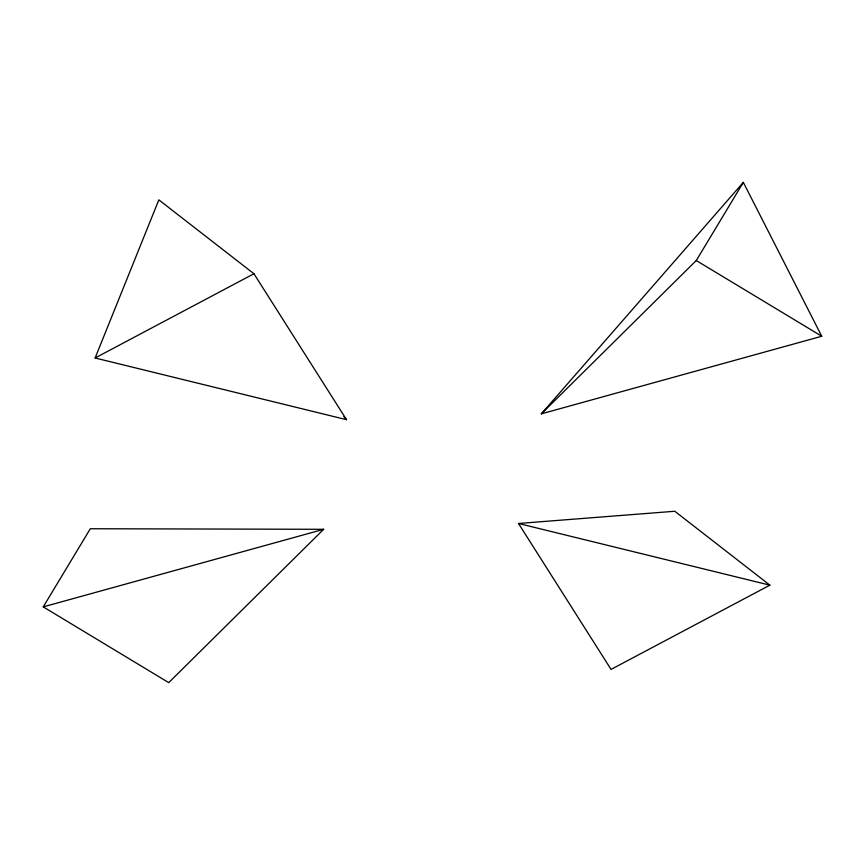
<?xml version="1.0" encoding="UTF-8"?>
<svg xmlns="http://www.w3.org/2000/svg" width="865" height="865" viewBox="0 0 865 865"><rect width="100%" height="100%" fill="white"/><g stroke="black" fill="none" stroke-linecap="round" stroke-linejoin="round"><path stroke-width="1.3" d="M95.118 357.991L158.846 199.858L253.942 273.751L346.508 419.676L95.118 357.991L253.942 273.751M43.25 606.884L90.306 528.742L323.661 529.304L168.729 682.626L43.25 606.884L323.661 529.304M541.339 413.848L696.271 260.527L743.327 182.374L821.75 336.258L541.339 413.848L743.327 182.374M769.882 585.162L611.058 669.402L518.492 523.476L674.787 511.258L769.882 585.162L518.492 523.476M696.271 260.527L821.75 336.258M343.881 416.595L346.508 419.676"/></g></svg>
